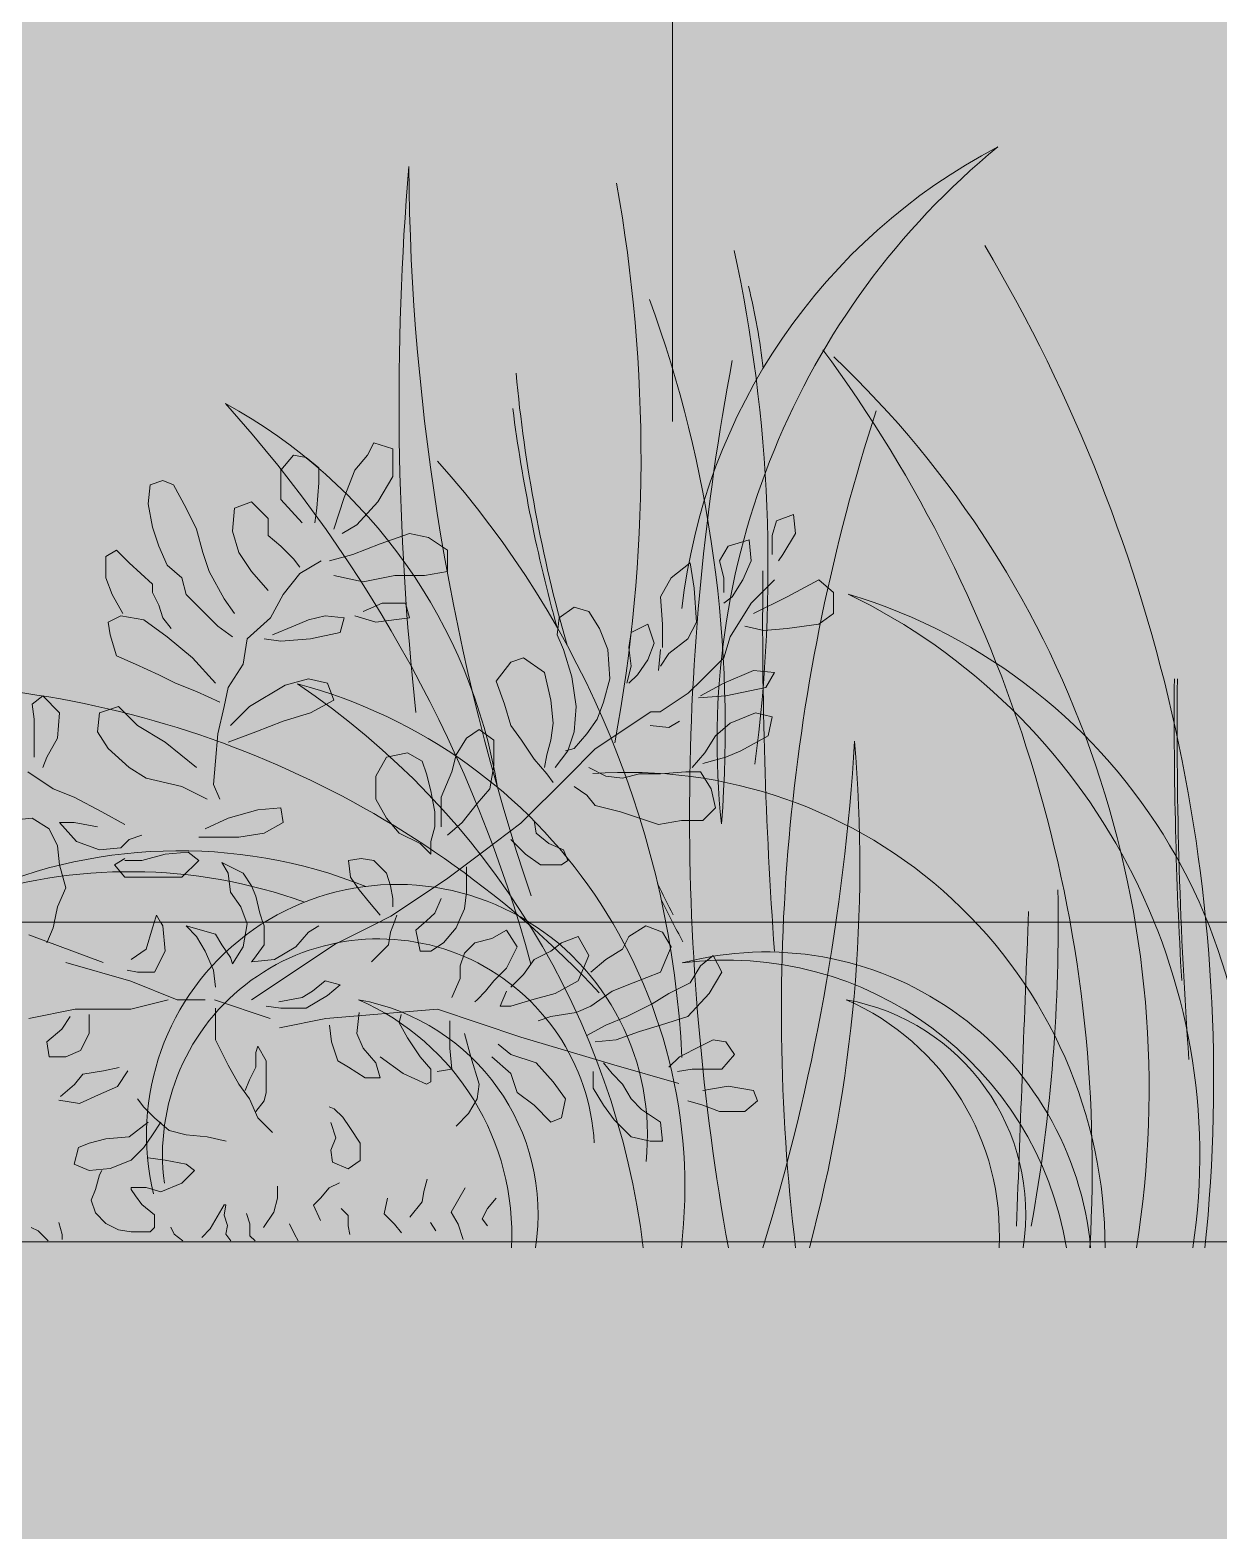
# Model space of a CAD drawing. Header units: centimetres. Extents: x -4381 to 5639, y -3920 to 4826.
# Drawn here: x 121.443 to 122.187, y 10.437 to 11.376 of the extents above; entities that cross this region are included whole.
import ezdxf
from ezdxf.xclip import XClip

# ---------------------------------------------------------------- set-up
doc = ezdxf.new("R2010")
doc.units = ezdxf.units.CM
doc.header["$MEASUREMENT"] = 0
doc.header["$XCLIPFRAME"] = 0
doc.set_wipeout_variables(frame=1)
doc.linetypes.add('Wipeout_Contour', pattern=[100, 0, -100])
for name, color, linetype, lineweight in [('0_Pen_No__1', 7, 'Continuous', 5), ('Dalles_Pen_No__1', 7, 'Continuous', 5), ('Structural - Bearing_Pen_No__1', 7, 'Continuous', 5)]:
    doc.layers.add(name, color=color, linetype=linetype, lineweight=lineweight)
for name, color, linetype in [('Dalles', 7, 'Continuous'), ('Drawing & Figure', 7, 'Continuous'), ('Structural - Bearing', 7, 'Continuous')]:
    doc.layers.add(name, color=color, linetype=linetype)
doc.layers.add('MURS CLOTURE_Pen_No__185', color=7, linetype='Continuous', lineweight=5, true_color=0xbce39b)
doc.layers.add('Structural - Bearing_Pen_No__102', color=7, linetype='Continuous', lineweight=5, true_color=0xcccccc)

# ---------------------------------------------------------------- blocks, each defined once
blk = doc.blocks.new('Drawing_11_11', base_point=(474.07794, 10.61787))
at = {"color": 254, "linetype": 'Wipeout_Contour', "lineweight": 0, "ltscale": 493.826458}
blk.add_wipeout([(117.99047, 10.61787), (127.99047, 10.61787), (127.99047, 10.81787), (117.99047, 10.81787)], dxfattribs=at).dxf.layer = 'Structural - Bearing'
at = {"layer": 'Dalles', "linetype": 'Continuous', "lineweight": 0, "ltscale": 10, "true_color": 0x000000}
blk.add_hatch(color=18, dxfattribs=at).paths.add_polyline_path([(128.29047, 10.61787), (117.69047, 10.61787), (117.69047, 10.31787), (128.29047, 10.31787)])
at = {"layer": 'Structural - Bearing_Pen_No__102', "linetype": 'Continuous', "ltscale": 10}
blk.add_hatch(color=256, dxfattribs=at).paths.add_polyline_path([(117.99047, 10.61787), (127.99047, 10.61787), (127.99047, 10.81787), (117.99047, 10.81787)])
at = {"layer": '0_Pen_No__1', "linetype": 'Continuous', "ltscale": 10}
for p, q in [((121.44208, 10.80998), (121.48855, 10.79254)), ((121.55238, 10.79973), (121.5471, 10.80897)), ((121.55897, 10.81029), (121.56293, 10.80369)), ((121.60909, 10.80237), (121.61701, 10.81161)), ((121.66713, 10.80369), (121.66845, 10.81161)), ((121.68427, 10.81293), (121.68691, 10.79973)), ((121.7212, 10.80501), (121.73176, 10.80765)), ((121.73176, 10.80765), (121.74099, 10.81293)), ((121.74099, 10.81293), (121.74758, 10.80237)), ((121.77528, 10.80501), (121.78583, 10.80897)), ((121.78583, 10.80897), (121.79243, 10.79709)), ((121.81353, 10.80105), (121.81749, 10.80897)), ((121.83859, 10.81161), (121.84387, 10.80237)), ((121.50621, 10.79445), (121.51545, 10.80105)), ((121.52732, 10.79973), (121.52072, 10.78653)), ((121.55765, 10.78785), (121.55238, 10.79973)), ((121.56293, 10.80369), (121.5682, 10.79577)), ((121.56952, 10.79181), (121.57612, 10.80237)), ((121.5815, 10.76929), (121.63378, 10.80417)), ((121.58931, 10.80369), (121.58271, 10.79445)), ((121.5959, 10.79445), (121.60909, 10.80237)), ((121.65657, 10.79313), (121.66713, 10.80369)), ((121.68691, 10.79973), (121.69351, 10.79973)), ((121.69351, 10.79973), (121.70142, 10.80501)), ((121.71197, 10.79049), (121.71461, 10.79841)), ((121.71461, 10.79841), (121.7212, 10.80501)), ((121.74758, 10.80237), (121.74099, 10.78917)), ((121.75814, 10.79445), (121.76869, 10.79973)), ((121.76869, 10.79973), (121.77528, 10.80501)), ((121.80298, 10.79445), (121.81353, 10.80105)), ((121.84387, 10.80237), (121.83727, 10.78653)), ((121.46532, 10.79254), (121.50598, 10.78092)), ((121.51017, 10.78653), (121.50358, 10.78785)), ((121.55897, 10.77729), (121.55765, 10.78785)), ((121.5682, 10.79577), (121.56952, 10.79181)), ((121.58271, 10.79445), (121.58139, 10.79313)), ((121.58139, 10.79313), (121.5959, 10.79445)), ((121.71197, 10.78257), (121.71197, 10.79049)), ((121.74099, 10.78917), (121.73308, 10.78125)), ((121.75154, 10.78521), (121.75814, 10.79445)), ((121.79243, 10.79709), (121.78583, 10.78125)), ((121.79375, 10.78653), (121.80298, 10.79445)), ((121.85574, 10.77993), (121.86233, 10.79049)), ((121.86233, 10.79049), (121.87025, 10.79709)), ((121.87025, 10.79709), (121.87552, 10.78653)), ((121.50598, 10.78092), (121.53503, 10.76929)), ((121.52072, 10.78653), (121.51017, 10.78653)), ((121.61964, 10.77465), (121.62756, 10.78125)), ((121.62756, 10.78125), (121.63679, 10.77861)), ((121.63679, 10.77861), (121.62888, 10.77202)), ((121.7067, 10.7707), (121.71197, 10.78257)), ((121.73308, 10.78125), (121.7278, 10.77465)), ((121.74363, 10.77729), (121.75154, 10.78521)), ((121.78583, 10.78125), (121.77132, 10.77334)), ((121.82013, 10.77993), (121.80694, 10.77465)), ((121.83727, 10.78653), (121.82013, 10.77993)), ((121.84255, 10.77334), (121.85574, 10.77993)), ((121.87552, 10.78653), (121.86761, 10.77334)), ((121.50598, 10.76348), (121.52922, 10.76929)), ((121.53503, 10.76929), (121.55245, 10.76929)), ((121.55826, 10.76929), (121.59312, 10.75767)), ((121.59854, 10.76806), (121.61305, 10.7707)), ((121.61305, 10.7707), (121.61964, 10.77465)), ((121.62888, 10.77202), (121.61569, 10.7641)), ((121.72252, 10.76938), (121.7212, 10.76806)), ((121.7278, 10.77465), (121.72252, 10.76938)), ((121.73703, 10.76542), (121.74099, 10.77465)), ((121.75682, 10.76938), (121.74363, 10.76542)), ((121.77132, 10.77334), (121.75682, 10.76938)), ((121.80694, 10.77465), (121.79375, 10.76542)), ((121.832, 10.76674), (121.84255, 10.77334)), ((121.86761, 10.77334), (121.85442, 10.75882)), ((121.44208, 10.75767), (121.47113, 10.76348)), ((121.47113, 10.76348), (121.50598, 10.76348)), ((121.47983, 10.74826), (121.47983, 10.76014)), ((121.55897, 10.7641), (121.55897, 10.7443)), ((121.59986, 10.7641), (121.59063, 10.76542)), ((121.61569, 10.7641), (121.59986, 10.7641)), ((121.62797, 10.75767), (121.69768, 10.76348)), ((121.64734, 10.74826), (121.64866, 10.76146)), ((121.67372, 10.75486), (121.67504, 10.76014)), ((121.69768, 10.76348), (121.74996, 10.74604)), ((121.74363, 10.76542), (121.73703, 10.76542)), ((121.78451, 10.76146), (121.76869, 10.75882)), ((121.79375, 10.76542), (121.78451, 10.76146)), ((121.81617, 10.75882), (121.832, 10.76674)), ((121.46269, 10.7509), (121.45345, 10.74298)), ((121.46796, 10.75882), (121.46269, 10.7509)), ((121.59892, 10.75185), (121.62797, 10.75767)), ((121.6302, 10.75354), (121.63151, 10.74298)), ((121.679, 10.74562), (121.67372, 10.75486)), ((121.70538, 10.74826), (121.70538, 10.75618)), ((121.76869, 10.75882), (121.76077, 10.75618)), ((121.79111, 10.74694), (121.80298, 10.75354)), ((121.80298, 10.75354), (121.81617, 10.75882)), ((121.83727, 10.75354), (121.82408, 10.74958)), ((121.85442, 10.75882), (121.83727, 10.75354)), ((121.45345, 10.74298), (121.45477, 10.73374)), ((121.47456, 10.7377), (121.47983, 10.74826)), ((121.55897, 10.7443), (121.56689, 10.72846)), ((121.63151, 10.74298), (121.63547, 10.7311)), ((121.6513, 10.73902), (121.64734, 10.74826)), ((121.68691, 10.73374), (121.679, 10.74562)), ((121.70538, 10.73902), (121.70538, 10.74826)), ((121.71461, 10.74826), (121.71857, 10.73374)), ((121.74363, 10.73506), (121.73571, 10.74166)), ((121.74996, 10.74604), (121.80805, 10.7286)), ((121.80957, 10.7443), (121.79639, 10.74298)), ((121.82408, 10.74958), (121.80957, 10.7443)), ((121.86233, 10.74034), (121.87025, 10.7443)), ((121.87025, 10.7443), (121.87816, 10.74298)), ((121.87816, 10.74298), (121.88344, 10.73506)), ((121.45477, 10.73374), (121.46533, 10.73374)), ((121.46533, 10.73374), (121.47456, 10.7377)), ((121.58403, 10.73638), (121.58535, 10.74034)), ((121.58403, 10.73242), (121.58403, 10.73638)), ((121.58403, 10.72714), (121.58403, 10.73242)), ((121.58535, 10.74034), (121.59063, 10.7311)), ((121.65921, 10.72978), (121.6513, 10.73902)), ((121.66185, 10.73374), (121.67636, 10.72318)), ((121.69351, 10.72582), (121.68691, 10.73374)), ((121.7067, 10.72582), (121.70538, 10.73902)), ((121.71857, 10.73374), (121.72384, 10.71658)), ((121.73176, 10.73374), (121.74363, 10.72318)), ((121.75945, 10.72978), (121.74363, 10.73506)), ((121.84255, 10.72714), (121.84914, 10.73374)), ((121.84914, 10.73374), (121.86233, 10.74034)), ((121.88344, 10.73506), (121.87552, 10.72582)), ((121.47062, 10.71626), (121.476, 10.72273)), ((121.476, 10.72273), (121.48892, 10.72488)), ((121.48892, 10.72488), (121.49861, 10.72703)), ((121.49753, 10.71518), (121.50399, 10.72488)), ((121.56689, 10.72846), (121.57348, 10.71658)), ((121.58008, 10.71922), (121.58403, 10.72714)), ((121.59063, 10.7311), (121.59063, 10.7245)), ((121.59063, 10.7245), (121.59063, 10.7113)), ((121.63547, 10.7311), (121.64207, 10.72714)), ((121.64207, 10.72714), (121.65262, 10.72054)), ((121.66185, 10.72054), (121.65921, 10.72978)), ((121.67636, 10.72318), (121.69087, 10.71658)), ((121.69351, 10.7179), (121.69351, 10.72582)), ((121.69746, 10.7245), (121.7067, 10.72582)), ((121.74363, 10.72318), (121.74758, 10.7113)), ((121.77001, 10.7179), (121.75945, 10.72978)), ((121.79507, 10.7245), (121.79507, 10.71394)), ((121.80694, 10.72318), (121.80166, 10.72978)), ((121.81353, 10.71658), (121.80694, 10.72318)), ((121.80805, 10.7286), (121.84871, 10.71698)), ((121.85706, 10.72582), (121.84782, 10.7245)), ((121.87552, 10.72582), (121.85706, 10.72582)), ((121.46201, 10.70872), (121.47062, 10.71626)), ((121.48569, 10.7098), (121.49753, 10.71518)), ((121.57348, 10.71658), (121.58008, 10.70734)), ((121.57744, 10.71262), (121.58008, 10.71922)), ((121.65262, 10.72054), (121.66185, 10.72054)), ((121.69087, 10.71658), (121.69351, 10.7179)), ((121.72384, 10.71658), (121.72252, 10.70734)), ((121.77792, 10.70734), (121.77001, 10.7179)), ((121.79507, 10.71394), (121.80166, 10.70338)), ((121.81881, 10.70734), (121.81353, 10.71658)), ((121.86365, 10.71262), (121.87948, 10.71526)), ((121.87948, 10.71526), (121.89531, 10.71262)), ((121.46093, 10.70657), (121.47385, 10.70441)), ((121.47385, 10.70441), (121.48569, 10.7098)), ((121.51017, 10.70734), (121.51413, 10.70207)), ((121.58008, 10.70734), (121.58535, 10.69547)), ((121.58931, 10.70602), (121.58403, 10.69943)), ((121.59063, 10.7113), (121.58931, 10.70602)), ((121.72252, 10.70734), (121.71725, 10.69811)), ((121.74758, 10.7113), (121.75814, 10.70338)), ((121.75814, 10.70338), (121.76869, 10.69283)), ((121.77528, 10.69547), (121.77792, 10.70734)), ((121.80166, 10.70338), (121.80826, 10.69415)), ((121.8254, 10.70075), (121.81881, 10.70734)), ((121.86365, 10.70338), (121.85442, 10.70602)), ((121.8742, 10.69943), (121.86365, 10.70338)), ((121.89795, 10.70602), (121.89003, 10.69943)), ((121.89531, 10.71262), (121.89795, 10.70602)), ((121.51413, 10.70207), (121.52072, 10.69547)), ((121.52072, 10.69547), (121.52995, 10.68755)), ((121.58535, 10.69547), (121.59458, 10.68623)), ((121.63317, 10.70118), (121.62994, 10.70226)), ((121.63855, 10.6958), (121.63317, 10.70118)), ((121.64286, 10.68933), (121.63855, 10.6958)), ((121.71725, 10.69811), (121.70933, 10.69019)), ((121.76869, 10.69283), (121.77528, 10.69547)), ((121.80826, 10.69415), (121.81881, 10.68359)), ((121.83727, 10.69283), (121.8254, 10.70075)), ((121.89003, 10.69943), (121.8742, 10.69943)), ((121.51676, 10.69283), (121.50489, 10.68359)), ((121.51413, 10.67699), (121.5194, 10.68491)), ((121.5194, 10.68491), (121.52468, 10.69283)), ((121.52995, 10.68755), (121.54051, 10.68491)), ((121.54051, 10.68491), (121.5537, 10.68359)), ((121.63102, 10.69256), (121.63425, 10.68287)), ((121.64932, 10.67964), (121.64286, 10.68933)), ((121.83859, 10.68095), (121.83727, 10.69283)), ((121.47324, 10.67699), (121.4706, 10.66643)), ((121.47983, 10.67963), (121.47324, 10.67699)), ((121.49039, 10.68227), (121.47983, 10.67963)), ((121.50489, 10.68359), (121.49039, 10.68227)), ((121.50621, 10.66907), (121.51413, 10.67699)), ((121.5537, 10.68359), (121.56557, 10.68095)), ((121.63425, 10.68287), (121.63102, 10.67533)), ((121.63102, 10.67533), (121.63209, 10.66779)), ((121.64932, 10.66887), (121.64932, 10.67964)), ((121.81881, 10.68359), (121.83068, 10.68095)), ((121.83068, 10.68095), (121.83859, 10.68095)), ((121.4706, 10.66643), (121.47983, 10.66247)), ((121.49302, 10.66379), (121.50621, 10.66907)), ((121.51676, 10.67039), (121.52732, 10.66907)), ((121.52732, 10.66907), (121.54051, 10.66643)), ((121.54051, 10.66643), (121.54578, 10.66247)), ((121.63209, 10.66779), (121.64178, 10.66348)), ((121.64178, 10.66348), (121.64932, 10.66887)), ((121.47983, 10.66247), (121.49302, 10.66379)), ((121.48379, 10.65059), (121.48643, 10.65983)), ((121.48643, 10.65983), (121.48775, 10.66247)), ((121.54578, 10.66247), (121.53787, 10.65455)), ((121.68915, 10.64948), (121.6913, 10.65702)), ((121.48115, 10.64399), (121.48379, 10.65059)), ((121.51545, 10.65191), (121.50621, 10.65191)), ((121.50621, 10.65191), (121.50621, 10.65059)), ((121.50621, 10.65059), (121.50885, 10.64663)), ((121.52468, 10.64927), (121.51545, 10.65191)), ((121.53787, 10.65455), (121.52468, 10.64927)), ((121.59765, 10.64517), (121.59765, 10.65271)), ((121.62456, 10.64517), (121.62994, 10.65163)), ((121.62994, 10.65163), (121.6364, 10.65486)), ((121.68807, 10.64301), (121.68915, 10.64948)), ((121.70637, 10.63655), (121.71498, 10.65163)), ((121.48379, 10.63607), (121.48115, 10.64399)), ((121.50885, 10.64663), (121.51281, 10.64135)), ((121.51281, 10.64135), (121.52072, 10.63475)), ((121.55997, 10.63356), (121.56427, 10.6411)), ((121.56427, 10.6411), (121.56535, 10.6411)), ((121.56535, 10.6411), (121.56427, 10.63464)), ((121.59549, 10.63655), (121.59765, 10.64517)), ((121.62025, 10.64086), (121.62456, 10.64517)), ((121.62456, 10.63116), (121.62025, 10.64086)), ((121.63747, 10.6387), (121.64178, 10.6344)), ((121.66654, 10.64517), (121.66439, 10.63547)), ((121.68053, 10.63332), (121.68807, 10.64301)), ((121.72898, 10.6387), (121.72575, 10.63224)), ((121.73436, 10.64517), (121.72898, 10.6387)), ((121.46093, 10.63009), (121.46309, 10.62255)), ((121.49039, 10.62948), (121.48379, 10.63607)), ((121.4983, 10.62552), (121.49039, 10.62948)), ((121.52072, 10.63475), (121.52072, 10.62684)), ((121.55566, 10.62602), (121.55997, 10.63356)), ((121.56427, 10.63464), (121.56643, 10.62817)), ((121.56643, 10.62817), (121.56535, 10.62279)), ((121.57827, 10.63571), (121.58042, 10.62925)), ((121.58042, 10.62925), (121.58042, 10.62171)), ((121.58903, 10.62686), (121.59549, 10.63655)), ((121.60518, 10.62925), (121.60841, 10.62279)), ((121.64178, 10.6344), (121.64178, 10.62793)), ((121.66439, 10.63547), (121.67085, 10.62901)), ((121.67085, 10.62901), (121.67515, 10.62362)), ((121.69345, 10.63009), (121.69668, 10.6247)), ((121.71068, 10.62901), (121.70637, 10.63655)), ((121.71391, 10.61932), (121.71068, 10.62901)), ((121.72575, 10.63224), (121.72898, 10.62793)), ((121.44371, 10.62686), (121.44801, 10.6247)), ((121.44801, 10.6247), (121.45423, 10.61848)), ((121.46309, 10.62255), (121.46309, 10.61932)), ((121.50621, 10.6242), (121.4983, 10.62552)), ((121.51808, 10.6242), (121.50621, 10.6242)), ((121.52072, 10.62684), (121.51808, 10.6242)), ((121.5309, 10.6271), (121.53306, 10.62279)), ((121.53306, 10.62279), (121.53844, 10.61848)), ((121.55028, 10.62063), (121.55566, 10.62602)), ((121.56535, 10.62279), (121.56858, 10.61848)), ((121.58042, 10.62171), (121.58365, 10.61848)), ((121.60841, 10.62279), (121.61056, 10.61848)), ((121.64178, 10.62793), (121.64286, 10.62255))]:
    blk.add_line(p, q, dxfattribs=at)
for centre, radius, start, end in [((121.66088, 10.67231), 0.13512, 3.20379, 187.53392), ((121.90337, 10.59549), 0.20375, 5.26608, 104.93915), ((121.87862, 10.57869), 0.21546, 9.48326, 97.40567), ((121.58427, 10.62286), 0.15992, 356.89442, 66.35064), ((121.62434, 10.63513), 0.13636, 351.16701, 79.83037), ((121.92935, 10.63513), 0.13636, 351.16701, 79.83037), ((121.88928, 10.62286), 0.15992, 356.89442, 66.35064)]:
    blk.add_arc(centre, radius, start, end, dxfattribs=at)
at = {"layer": 'Dalles_Pen_No__1', "linetype": 'Continuous', "ltscale": 10}
blk.add_line((127.99047, 10.61787), (117.99047, 10.61787), dxfattribs=at)
at = {"color": 254, "linetype": 'Wipeout_Contour', "lineweight": 0, "ltscale": 608.336316}
blk.add_wipeout([(117.69047, 10.81787), (118.93896, 10.81787), (125.59047, 10.81787), (125.59047, 11.51787), (117.69047, 11.51787)], dxfattribs=at).dxf.layer = 'Structural - Bearing'
at = {"layer": 'MURS CLOTURE_Pen_No__185', "linetype": 'Continuous', "lineweight": 0, "ltscale": 10, "true_color": 0xc7e4ae}
h = blk.add_hatch(color=9, dxfattribs=at)
h.paths.add_polyline_path([(121.07909, 10.63536), (121.11631, 10.62758), (121.17668, 10.62312), (121.24456, 10.63072), (121.26277, 10.67359), (121.29642, 10.69042), (121.33699, 10.66122), (121.36345, 10.67881), (121.38598, 10.65182), (121.38521, 10.64893), (121.41413, 10.61789), (121.42272, 10.61789), (121.47059, 10.61789), (121.56064, 10.60878), (121.60814, 10.61075), (121.61853, 10.61789), (121.74273, 10.61789), (121.74273, 10.64786), (121.69721, 10.6637), (121.67317, 10.68075), (121.77712, 10.69039), (121.80908, 10.68095), (121.83068, 10.68095), (121.86186, 10.68479), (121.89735, 10.69999), (121.88946, 10.75062), (121.87828, 10.79598), (121.81057, 10.8157), (121.74614, 10.8157), (121.71918, 10.8157), (121.72984, 10.821), (121.71959, 10.82001), (121.72748, 10.83053), (121.73997, 10.84631), (121.75575, 10.8477), (121.7836, 10.8477), (121.77924, 10.85648), (121.76956, 10.88839), (121.79191, 10.88378), (121.84377, 10.87103), (121.86757, 10.87554), (121.90853, 10.93207), (121.91444, 10.96849), (121.89735, 10.99781), (121.94543, 11.0109), (121.93877, 11.04686), (121.9197, 11.08071), (121.85462, 11.04685), (121.827, 11.03463), (121.77901, 11.02016), (121.74844, 10.98959), (121.73053, 10.96286), (121.73734, 10.93506), (121.71129, 10.93996), (121.67579, 10.93075), (121.6621, 10.91447), (121.65921, 10.89476), (121.65804, 10.88276), (121.65344, 10.86435), (121.64293, 10.84956), (121.62911, 10.83148), (121.5917, 10.79407), (121.58667, 10.82349), (121.57783, 10.85318), (121.59723, 10.87257), (121.60347, 10.89065), (121.57126, 10.89065), (121.56337, 10.92023), (121.57945, 10.93523), (121.60895, 10.94598), (121.63283, 10.95679), (121.62888, 10.96735), (121.6015, 10.97217), (121.57733, 10.9865), (121.64029, 10.99321), (121.66632, 11.00651), (121.69749, 11.02988), (121.69749, 11.06224), (121.67953, 11.10937), (121.64752, 11.11747), (121.60314, 11.10448), (121.56994, 11.08722), (121.55811, 11.06804), (121.54051, 11.07689), (121.52261, 11.10497), (121.51406, 11.09051), (121.51143, 11.07276), (121.50749, 11.05435), (121.48185, 11.03857), (121.4917, 11.00562), (121.49039, 10.98664), (121.51078, 10.96625), (121.54299, 10.95179), (121.54299, 10.93733), (121.50538, 10.94574), (121.49482, 10.95167), (121.49105, 10.93601), (121.50042, 10.91859), (121.50042, 10.89065), (121.47402, 10.89424), (121.46137, 10.94887), (121.43958, 10.97066), (121.42268, 11.00176), (121.37704, 11.01511), (121.36774, 11.01119), (121.36774, 10.97875), (121.37206, 10.95245), (121.36377, 10.93567), (121.38911, 10.91033), (121.38323, 10.90248), (121.32712, 10.92527), (121.29053, 10.94522), (121.2411, 10.96471), (121.21869, 10.98711), (121.19258, 10.961), (121.19258, 10.91563), (121.21454, 10.87514), (121.2524, 10.85252), (121.33211, 10.84197), (121.39309, 10.8203), (121.43517, 10.79664), (121.45292, 10.77363), (121.38619, 10.81029), (121.33211, 10.81029), (121.31027, 10.80019), (121.31921, 10.78689), (121.34914, 10.76929), (121.29385, 10.76628), (121.26119, 10.77325), (121.25508, 10.7805), (121.2077, 10.76771), (121.13538, 10.73418), (121.1104, 10.7092), (121.09199, 10.67107), (121.08227, 10.64902)])
h.paths.add_polyline_path([(121.39824, 10.65706), (121.42783, 10.67679), (121.43933, 10.70308), (121.44481, 10.70747), (121.45467, 10.70035), (121.45467, 10.66254), (121.43385, 10.64172), (121.40585, 10.63248)], flags=0)
h.paths.add_polyline_path([(121.59892, 10.75185), (121.63547, 10.7311), (121.64885, 10.72418), (121.65568, 10.70226), (121.62994, 10.70226), (121.61733, 10.72056)], flags=0)
at = {"layer": 'Structural - Bearing_Pen_No__102', "linetype": 'Continuous', "ltscale": 10}
blk.add_hatch(color=256, dxfattribs=at).paths.add_polyline_path([(117.69047, 10.81787), (118.93896, 10.81787), (125.59047, 10.81787), (125.59047, 11.51787), (117.69047, 11.51787)])
at = {"layer": '0_Pen_No__1', "linetype": 'Continuous', "ltscale": 10}
for p, q in [((121.84472, 11.7511), (121.84472, 11.13105)), ((121.65394, 11.10989), (121.65789, 11.11781)), ((121.65789, 11.11781), (121.66976, 11.11385)), ((121.59986, 11.10065), (121.60777, 11.10989)), ((121.60777, 11.10989), (121.61569, 11.10857)), ((121.61569, 11.10857), (121.6236, 11.10197)), ((121.64602, 11.10065), (121.65394, 11.10989)), ((121.66976, 11.11385), (121.66976, 11.09669)), ((121.59986, 11.08217), (121.59986, 11.10065)), ((121.6236, 11.10197), (121.6236, 11.09273)), ((121.63943, 11.08349), (121.64602, 11.10065)), ((121.51808, 11.09141), (121.51676, 11.07953)), ((121.526, 11.09405), (121.51808, 11.09141)), ((121.53259, 11.09141), (121.526, 11.09405)), ((121.54051, 11.07689), (121.53259, 11.09141)), ((121.6236, 11.09273), (121.62228, 11.07689)), ((121.66976, 11.09669), (121.66053, 11.08085)), ((121.51676, 11.07953), (121.5194, 11.06501)), ((121.57084, 11.07689), (121.58139, 11.08085)), ((121.58139, 11.08085), (121.59195, 11.07029)), ((121.61305, 11.06765), (121.59986, 11.08217)), ((121.63283, 11.06369), (121.63943, 11.08349)), ((121.66053, 11.08085), (121.64734, 11.06633)), ((121.5471, 11.06369), (121.54051, 11.07689)), ((121.56952, 11.06237), (121.57084, 11.07689)), ((121.59195, 11.07029), (121.59195, 11.05973)), ((121.62228, 11.07689), (121.62096, 11.06765)), ((121.90982, 11.06897), (121.92037, 11.07293)), ((121.92037, 11.07293), (121.92169, 11.06105)), ((121.5194, 11.06501), (121.52336, 11.05314)), ((121.55106, 11.04918), (121.5471, 11.06369)), ((121.57348, 11.04918), (121.56952, 11.06237)), ((121.64734, 11.06633), (121.63811, 11.06105)), ((121.66185, 11.05446), (121.68032, 11.06105)), ((121.68032, 11.06105), (121.69219, 11.05841)), ((121.90718, 11.05973), (121.90982, 11.06897)), ((121.92169, 11.06105), (121.91377, 11.04786)), ((121.52336, 11.05314), (121.52864, 11.04126)), ((121.59195, 11.05973), (121.59986, 11.05314)), ((121.59986, 11.05314), (121.60777, 11.04522)), ((121.6447, 11.04786), (121.66185, 11.05446)), ((121.69219, 11.05841), (121.70406, 11.0505)), ((121.8742, 11.0439), (121.87948, 11.05314)), ((121.87948, 11.05314), (121.89267, 11.0571)), ((121.89267, 11.0571), (121.89399, 11.0439)), ((121.90718, 11.04786), (121.90718, 11.05973)), ((121.49039, 11.04654), (121.49698, 11.0505)), ((121.49039, 11.03334), (121.49039, 11.04654)), ((121.49698, 11.0505), (121.50489, 11.04258)), ((121.50489, 11.04258), (121.5194, 11.02938)), ((121.52864, 11.04126), (121.53787, 11.03334)), ((121.55501, 11.0373), (121.55106, 11.04918)), ((121.58139, 11.0373), (121.57348, 11.04918)), ((121.60777, 11.04522), (121.61173, 11.03994)), ((121.61173, 11.03598), (121.62492, 11.0439)), ((121.6302, 11.0439), (121.6447, 11.04786)), ((121.70406, 11.0505), (121.70406, 11.0373)), ((121.84387, 11.03334), (121.85574, 11.04258)), ((121.85574, 11.04258), (121.85838, 11.02674)), ((121.87684, 11.03334), (121.8742, 11.0439)), ((121.89399, 11.0439), (121.88871, 11.03202)), ((121.91377, 11.04786), (121.91114, 11.0439)), ((121.49434, 11.02278), (121.49039, 11.03334)), ((121.53787, 11.03334), (121.54051, 11.02278)), ((121.56425, 11.02014), (121.55501, 11.0373)), ((121.59195, 11.02542), (121.58139, 11.0373)), ((121.60118, 11.02278), (121.61173, 11.03598)), ((121.6513, 11.0307), (121.63283, 11.03466)), ((121.67108, 11.03466), (121.6513, 11.0307)), ((121.68955, 11.03466), (121.67108, 11.03466)), ((121.70406, 11.0373), (121.68955, 11.03466)), ((121.83727, 11.02146), (121.84387, 11.03334)), ((121.87684, 11.0241), (121.87684, 11.03334)), ((121.88871, 11.03202), (121.88212, 11.02146)), ((121.89399, 11.0175), (121.9085, 11.03202)), ((121.91641, 11.02146), (121.9362, 11.03202)), ((121.9362, 11.03202), (121.94543, 11.0241)), ((121.50094, 11.0109), (121.49434, 11.02278)), ((121.5194, 11.02938), (121.5194, 11.0241)), ((121.5194, 11.0241), (121.52336, 11.01618)), ((121.54051, 11.02278), (121.55238, 11.0109)), ((121.59326, 11.00826), (121.60118, 11.02278)), ((121.85838, 11.02674), (121.8597, 11.00562)), ((121.94543, 11.0241), (121.94543, 11.0109)), ((121.52336, 11.01618), (121.526, 11.00826)), ((121.57084, 11.0109), (121.56425, 11.02014)), ((121.6513, 11.01222), (121.66317, 11.0175)), ((121.66317, 11.0175), (121.67768, 11.0175)), ((121.67768, 11.0175), (121.68032, 11.00826)), ((121.77396, 11.00826), (121.7832, 11.01486)), ((121.7832, 11.01486), (121.79243, 11.01222)), ((121.83859, 11.0043), (121.83727, 11.02146)), ((121.88212, 11.02146), (121.87684, 11.0175)), ((121.8808, 10.99638), (121.89399, 11.0175)), ((121.89531, 11.0109), (121.91641, 11.02146)), ((121.49962, 11.00958), (121.4917, 11.00562)), ((121.4917, 11.00562), (121.49302, 10.9977)), ((121.51413, 11.00694), (121.49962, 11.00958)), ((121.52864, 10.99638), (121.51413, 11.00694)), ((121.526, 11.00826), (121.53127, 11.00166)), ((121.55238, 11.0109), (121.56029, 11.00298)), ((121.57876, 10.99506), (121.59326, 11.00826)), ((121.60777, 11.00298), (121.61701, 11.00694)), ((121.61701, 11.00694), (121.62756, 11.00958)), ((121.62756, 11.00958), (121.63943, 11.00826)), ((121.63943, 11.00826), (121.63679, 10.99902)), ((121.65921, 11.00562), (121.64602, 11.00958)), ((121.68032, 11.00826), (121.65921, 11.00562)), ((121.77264, 10.9977), (121.77396, 11.00826)), ((121.79243, 11.01222), (121.79902, 11.00166)), ((121.81881, 10.99902), (121.82936, 11.0043)), ((121.82936, 11.0043), (121.83332, 10.99242)), ((121.83859, 10.98978), (121.83859, 11.0043)), ((121.8597, 11.00562), (121.85442, 10.99506)), ((121.9362, 11.0043), (121.91641, 11.00166)), ((121.94543, 11.0109), (121.9362, 11.0043)), ((121.49302, 10.9977), (121.49698, 10.98451)), ((121.54446, 10.98319), (121.52864, 10.99638)), ((121.56029, 11.00298), (121.56952, 10.99638)), ((121.57612, 10.97923), (121.57876, 10.99506)), ((121.59986, 10.99374), (121.58931, 10.99506)), ((121.59458, 10.9977), (121.60777, 11.00298)), ((121.61833, 10.99506), (121.59986, 10.99374)), ((121.63679, 10.99902), (121.61833, 10.99506)), ((121.7766, 10.98846), (121.77264, 10.9977)), ((121.79902, 11.00166), (121.8043, 10.98846)), ((121.81749, 10.98978), (121.81881, 10.99902)), ((121.85442, 10.99506), (121.84255, 10.98583)), ((121.87684, 10.98319), (121.8808, 10.99638)), ((121.9019, 11.00034), (121.89003, 11.00298)), ((121.91641, 11.00166), (121.9019, 11.00034)), ((121.78188, 10.97131), (121.7766, 10.98846)), ((121.8043, 10.98846), (121.80562, 10.96999)), ((121.81881, 10.97791), (121.81749, 10.98978)), ((121.83332, 10.99242), (121.82936, 10.98187)), ((121.83727, 10.98846), (121.83595, 10.97527)), ((121.84255, 10.98583), (121.83727, 10.97791)), ((121.49698, 10.98451), (121.50885, 10.97923)), ((121.50885, 10.97923), (121.52336, 10.97263)), ((121.55897, 10.96735), (121.54446, 10.98319)), ((121.56689, 10.96471), (121.57612, 10.97923)), ((121.73439, 10.96867), (121.74363, 10.98055)), ((121.74363, 10.98055), (121.75154, 10.98319)), ((121.75154, 10.98319), (121.76473, 10.97395)), ((121.81617, 10.96735), (121.81881, 10.97791)), ((121.82936, 10.98187), (121.82276, 10.97263)), ((121.86365, 10.96999), (121.87684, 10.98319)), ((121.52336, 10.97263), (121.53391, 10.96735)), ((121.53391, 10.96735), (121.5471, 10.96207)), ((121.6025, 10.96603), (121.61701, 10.96999)), ((121.61701, 10.96999), (121.62888, 10.96735)), ((121.62888, 10.96735), (121.63283, 10.95679)), ((121.73967, 10.95415), (121.73439, 10.96867)), ((121.76473, 10.97395), (121.76869, 10.95679)), ((121.78451, 10.95283), (121.78188, 10.97131)), ((121.80562, 10.96999), (121.80166, 10.95547)), ((121.82276, 10.97263), (121.81749, 10.96735)), ((121.85452, 10.96111), (121.86365, 10.96999)), ((121.86233, 10.95943), (121.87684, 10.96735)), ((121.87684, 10.96735), (121.89531, 10.97527)), ((121.89531, 10.97527), (121.9085, 10.97395)), ((121.9085, 10.97395), (121.90322, 10.96471)), ((121.44422, 10.95415), (121.45082, 10.95943)), ((121.45082, 10.95943), (121.46137, 10.94887)), ((121.5471, 10.96207), (121.56161, 10.95547)), ((121.56425, 10.95283), (121.56689, 10.96471)), ((121.58008, 10.95283), (121.6025, 10.96603)), ((121.63283, 10.95679), (121.61833, 10.94887)), ((121.76869, 10.95679), (121.77001, 10.94227)), ((121.83709, 10.94949), (121.85452, 10.96111)), ((121.87816, 10.95943), (121.86101, 10.95811)), ((121.90322, 10.96471), (121.87816, 10.95943)), ((121.44554, 10.94491), (121.44422, 10.95415)), ((121.46137, 10.94887), (121.46005, 10.93303)), ((121.48643, 10.94887), (121.48511, 10.93699)), ((121.4983, 10.95283), (121.48643, 10.94887)), ((121.51017, 10.94095), (121.4983, 10.95283)), ((121.56029, 10.93567), (121.56425, 10.95283)), ((121.5682, 10.94095), (121.58008, 10.95283)), ((121.61833, 10.94887), (121.60118, 10.94359)), ((121.74363, 10.94095), (121.73967, 10.95415)), ((121.7832, 10.93699), (121.78451, 10.95283)), ((121.79643, 10.92624), (121.83128, 10.94949)), ((121.80166, 10.95547), (121.7977, 10.94491)), ((121.83128, 10.94949), (121.83709, 10.94949)), ((121.8808, 10.94227), (121.89663, 10.94887)), ((121.89663, 10.94887), (121.90718, 10.94623)), ((121.44554, 10.93435), (121.44554, 10.94491)), ((121.52732, 10.93039), (121.51017, 10.94095)), ((121.60118, 10.94359), (121.58403, 10.93699)), ((121.71593, 10.93303), (121.72384, 10.93831)), ((121.72384, 10.93831), (121.73308, 10.93171)), ((121.75022, 10.93171), (121.74363, 10.94095)), ((121.77001, 10.94227), (121.76869, 10.93171)), ((121.7977, 10.94491), (121.79111, 10.93567)), ((121.83068, 10.94095), (121.84255, 10.93963)), ((121.84255, 10.93963), (121.84914, 10.94359)), ((121.87157, 10.93435), (121.8808, 10.94227)), ((121.90718, 10.94623), (121.90454, 10.93435)), ((121.44554, 10.92115), (121.44554, 10.93435)), ((121.46005, 10.93303), (121.45345, 10.92115)), ((121.48511, 10.93699), (121.4917, 10.92643)), ((121.5471, 10.91456), (121.52732, 10.93039)), ((121.55897, 10.91851), (121.56029, 10.93567)), ((121.58403, 10.93699), (121.56689, 10.93039)), ((121.70933, 10.92247), (121.71593, 10.93303)), ((121.73308, 10.93171), (121.73308, 10.91587)), ((121.75814, 10.91983), (121.75022, 10.93171)), ((121.76869, 10.93171), (121.76605, 10.92247)), ((121.77924, 10.92511), (121.7832, 10.93699)), ((121.79111, 10.93567), (121.7832, 10.92643)), ((121.86497, 10.92379), (121.87157, 10.93435)), ((121.90454, 10.93435), (121.88739, 10.92511)), ((121.45345, 10.92115), (121.45082, 10.91456)), ((121.4917, 10.92643), (121.50489, 10.91456)), ((121.65921, 10.90928), (121.66581, 10.92115)), ((121.66581, 10.92115), (121.679, 10.92379)), ((121.679, 10.92379), (121.68823, 10.91851)), ((121.7067, 10.91192), (121.70933, 10.92247)), ((121.76605, 10.9106), (121.75814, 10.91983)), ((121.76605, 10.92247), (121.76473, 10.91456)), ((121.77132, 10.91456), (121.77924, 10.92511)), ((121.7832, 10.92643), (121.77792, 10.92511)), ((121.779, 10.9088), (121.79643, 10.92624)), ((121.85706, 10.91456), (121.86497, 10.92379)), ((121.87816, 10.92115), (121.86365, 10.91719)), ((121.88739, 10.92511), (121.87816, 10.92115)), ((121.44158, 10.91192), (121.45741, 10.90136)), ((121.50489, 10.91456), (121.51545, 10.90796)), ((121.55765, 10.904), (121.55897, 10.91851)), ((121.68823, 10.91851), (121.69087, 10.9106)), ((121.69087, 10.9106), (121.69351, 10.90004)), ((121.7001, 10.89608), (121.7067, 10.91192)), ((121.73308, 10.91587), (121.73044, 10.90136)), ((121.77001, 10.90532), (121.76605, 10.9106)), ((121.79243, 10.91456), (121.80298, 10.90928)), ((121.81353, 10.90796), (121.82408, 10.9106)), ((121.82408, 10.9106), (121.83727, 10.9106)), ((121.83727, 10.9106), (121.8531, 10.91192)), ((121.8531, 10.91192), (121.86233, 10.91192)), ((121.86233, 10.91192), (121.86893, 10.90136)), ((121.45741, 10.90136), (121.4706, 10.89608)), ((121.51545, 10.90796), (121.53787, 10.90268)), ((121.53787, 10.90268), (121.5537, 10.89476)), ((121.56161, 10.89476), (121.55765, 10.904)), ((121.65921, 10.89476), (121.65921, 10.90928)), ((121.73044, 10.90136), (121.72252, 10.89212)), ((121.74996, 10.87973), (121.779, 10.9088)), ((121.79111, 10.8974), (121.7832, 10.90268)), ((121.80298, 10.90928), (121.81353, 10.90796)), ((121.86893, 10.90136), (121.87157, 10.88948)), ((121.4706, 10.89608), (121.48775, 10.88684)), ((121.66581, 10.88288), (121.65921, 10.89476)), ((121.69351, 10.90004), (121.69482, 10.89344)), ((121.69482, 10.89344), (121.69614, 10.88684)), ((121.7001, 10.88552), (121.7001, 10.89608)), ((121.72252, 10.89212), (121.71329, 10.88024)), ((121.79639, 10.8908), (121.79111, 10.8974)), ((121.42971, 10.88156), (121.44422, 10.88288)), ((121.44422, 10.88288), (121.45477, 10.87628)), ((121.48775, 10.88684), (121.50226, 10.87892)), ((121.55238, 10.87628), (121.56689, 10.88288)), ((121.56689, 10.88288), (121.58535, 10.88816)), ((121.58535, 10.88816), (121.59986, 10.88948)), ((121.59986, 10.88948), (121.60118, 10.88024)), ((121.67372, 10.87364), (121.66581, 10.88288)), ((121.69614, 10.88684), (121.69614, 10.8776)), ((121.7001, 10.8776), (121.7001, 10.88552)), ((121.81221, 10.88684), (121.79639, 10.8908)), ((121.83595, 10.87892), (121.81221, 10.88684)), ((121.87157, 10.88948), (121.86365, 10.88156)), ((121.45477, 10.87628), (121.46005, 10.86572)), ((121.4706, 10.88024), (121.46137, 10.88024)), ((121.46137, 10.88024), (121.47192, 10.86836)), ((121.48511, 10.8776), (121.4706, 10.88024)), ((121.50489, 10.86968), (121.51281, 10.87232)), ((121.58931, 10.87364), (121.57348, 10.871)), ((121.60118, 10.88024), (121.58931, 10.87364)), ((121.68691, 10.86704), (121.67372, 10.87364)), ((121.69614, 10.8776), (121.69351, 10.86836)), ((121.71329, 10.88024), (121.70406, 10.87232)), ((121.72672, 10.8623), (121.74996, 10.87973)), ((121.75945, 10.87364), (121.75814, 10.88156)), ((121.76737, 10.86704), (121.75945, 10.87364)), ((121.85046, 10.88156), (121.83595, 10.87892)), ((121.86365, 10.88156), (121.85046, 10.88156)), ((121.46005, 10.86572), (121.46137, 10.85384)), ((121.47192, 10.86836), (121.48643, 10.86308)), ((121.48643, 10.86308), (121.49962, 10.8644)), ((121.49962, 10.8644), (121.50489, 10.86968)), ((121.56029, 10.871), (121.54842, 10.871)), ((121.57348, 10.871), (121.56029, 10.871)), ((121.69351, 10.86044), (121.68691, 10.86704)), ((121.69351, 10.86836), (121.69351, 10.86044)), ((121.74363, 10.86968), (121.75286, 10.86044)), ((121.7766, 10.86308), (121.76737, 10.86704)), ((121.77924, 10.85648), (121.7766, 10.86308)), ((121.46137, 10.85384), (121.46533, 10.83933)), ((121.49566, 10.85384), (121.50226, 10.8578)), ((121.50226, 10.84592), (121.49566, 10.85384)), ((121.50226, 10.85648), (121.51281, 10.85648)), ((121.51281, 10.85648), (121.52732, 10.86044)), ((121.52732, 10.86044), (121.54182, 10.86176)), ((121.54842, 10.85648), (121.53787, 10.84592)), ((121.54182, 10.86176), (121.54842, 10.85648)), ((121.56689, 10.84856), (121.56293, 10.85516)), ((121.56293, 10.85516), (121.57612, 10.84856)), ((121.64207, 10.85648), (121.64998, 10.8578)), ((121.64339, 10.84592), (121.64207, 10.85648)), ((121.64998, 10.8578), (121.65789, 10.85648)), ((121.65789, 10.85648), (121.66581, 10.84856)), ((121.70349, 10.84486), (121.72672, 10.8623)), ((121.75286, 10.86044), (121.76209, 10.85384)), ((121.76209, 10.85384), (121.77528, 10.85384)), ((121.77528, 10.85384), (121.77924, 10.85648)), ((121.5194, 10.84592), (121.50226, 10.84592)), ((121.53787, 10.84592), (121.5194, 10.84592)), ((121.5682, 10.83669), (121.56689, 10.84856)), ((121.57612, 10.84856), (121.58139, 10.84065)), ((121.64866, 10.83801), (121.64339, 10.84592)), ((121.66581, 10.84856), (121.66845, 10.84065)), ((121.66863, 10.82161), (121.70349, 10.84486)), ((121.71593, 10.84592), (121.71593, 10.85252)), ((121.71593, 10.83669), (121.71593, 10.84592)), ((121.46533, 10.83933), (121.46005, 10.82745)), ((121.5748, 10.82745), (121.5682, 10.83669)), ((121.58139, 10.84065), (121.58403, 10.83405)), ((121.65526, 10.83009), (121.64866, 10.83801)), ((121.66845, 10.84065), (121.66976, 10.83273)), ((121.71461, 10.82613), (121.71593, 10.83669)), ((121.46005, 10.82745), (121.45741, 10.81425)), ((121.57876, 10.81689), (121.5748, 10.82745)), ((121.58403, 10.83405), (121.58667, 10.82349)), ((121.66185, 10.82217), (121.65526, 10.83009)), ((121.66976, 10.83273), (121.66976, 10.82745)), ((121.7001, 10.83273), (121.69614, 10.82349)), ((121.70933, 10.81425), (121.71461, 10.82613)), ((121.5194, 10.81425), (121.52204, 10.82217)), ((121.52204, 10.82217), (121.526, 10.81557)), ((121.57612, 10.80237), (121.57876, 10.81689)), ((121.58667, 10.82349), (121.58931, 10.81557)), ((121.63378, 10.80417), (121.66863, 10.82161)), ((121.66845, 10.81161), (121.6724, 10.82217)), ((121.69614, 10.82349), (121.68427, 10.81293)), ((121.45741, 10.81425), (121.45345, 10.80501)), ((121.51545, 10.80105), (121.5194, 10.81425)), ((121.526, 10.81557), (121.52732, 10.79973)), ((121.5471, 10.80897), (121.54051, 10.81557)), ((121.54051, 10.81557), (121.55897, 10.81029)), ((121.58931, 10.81557), (121.58931, 10.80369)), ((121.61701, 10.81161), (121.6236, 10.81557)), ((121.70142, 10.80501), (121.70933, 10.81425)), ((121.81749, 10.80897), (121.82804, 10.81557)), ((121.82804, 10.81557), (121.83859, 10.81161))]:
    blk.add_line(p, q, dxfattribs=at)
for centre, radius, start, end in [((122.22132, 10.97245), 0.37299, 117.64856, 173.5843), ((122.35356, 10.93122), 0.48097, 129.4056, 186.196), ((123.45942, 11.14314), 1.78571, 175.26587, 186.24262), ((123.14433, 11.30145), 1.46457, 180.42764, 198.59792), ((120.85155, 11.10826), 0.9735, 349.45783, 10.17479), ((121.16011, 10.71915), 1.02308, 354.11172, 30.67451), ((120.96853, 11.04035), 0.93594, 352.40849, 12.19585), ((121.45084, 11.1106), 0.45386, 6.80451, 13.38308), ((121.09411, 10.93934), 0.7836, 355.60585, 20.00231), ((121.24489, 10.66398), 0.86237, 356.69055, 36.41584), ((123.37796, 10.8851), 1.52255, 169.24676, 190.24915), ((121.51272, 10.71357), 0.6301, 350.92621, 46.60548), ((122.67882, 11.2478), 0.93594, 185.3054, 195.92172), ((120.92254, 10.56454), 0.86408, 15.23952, 41.95421), ((121.4043, 10.84795), 0.33536, 9.30898, 61.33796), ((122.71042, 11.26327), 0.9735, 187.32646, 195.55282), ((123.13537, 10.76176), 1.22254, 162.09003, 186.93276), ((121.24841, 10.70425), 0.60295, 2.75649, 41.81562), ((124.78481, 11.0057), 2.88368, 179.36393, 184.09696), ((121.78369, 10.67168), 0.3908, 351.54142, 64.06532), ((121.85382, 10.68688), 0.35101, 348.04826, 73.31519), ((121.35351, 10.35778), 0.60943, 43.03576, 88.27997), ((121.52635, 10.65178), 0.32611, 353.38207, 75.11586), ((121.33144, 10.55325), 0.49879, 7.01793, 56.03528), ((125.05377, 10.94561), 2.89523, 179.51549, 183.25372), ((125.04406, 10.93808), 2.88368, 179.36393, 184.09696), ((120.60178, 11.01276), 1.35927, 342.94922, 356.55115), ((121.04307, 10.85299), 0.91883, 344.93626, 4.86936), ((121.81713, 10.61335), 0.29824, 0.163, 94.25973), ((121.53636, 10.54635), 0.31619, 68.36801, 115.3421), ((121.50541, 10.527), 0.32247, 70.20905, 108.88629), ((121.67242, 10.68483), 0.15666, 353.86293, 193.65038), ((122.67882, 11.2478), 0.93594, 205.69192, 207.02806), ((121.02247, 10.81613), 1.06352, 349.79527, 1.17949), ((122.71042, 11.26327), 0.9735, 206.2977, 208.04342), ((335.1817, 2.55109), 213.2748, 177.7768164, 177.8297166)]:
    blk.add_arc(centre, radius, start, end, dxfattribs=at)
at = {"layer": 'Structural - Bearing_Pen_No__1', "linetype": 'Continuous', "ltscale": 10}
blk.add_line((117.99047, 10.81787), (127.99047, 10.81787), dxfattribs=at)

msp = doc.modelspace()

# ---------------------------------------------------------------- block references
at = {"layer": 'Drawing & Figure', "color": 151, "linetype": 'Continuous', "lineweight": 5, "ltscale": 10, "true_color": 0x80c2ff}
ref = msp.add_blockref('Drawing_11_11', (474.07794, 10.61787), dxfattribs=at)
XClip(ref).set_block_clipping_path([(101.4426918859, 0.9963282177), (149.8554874385, 21.3288080632)])

doc.saveas('drawing.dxf')
